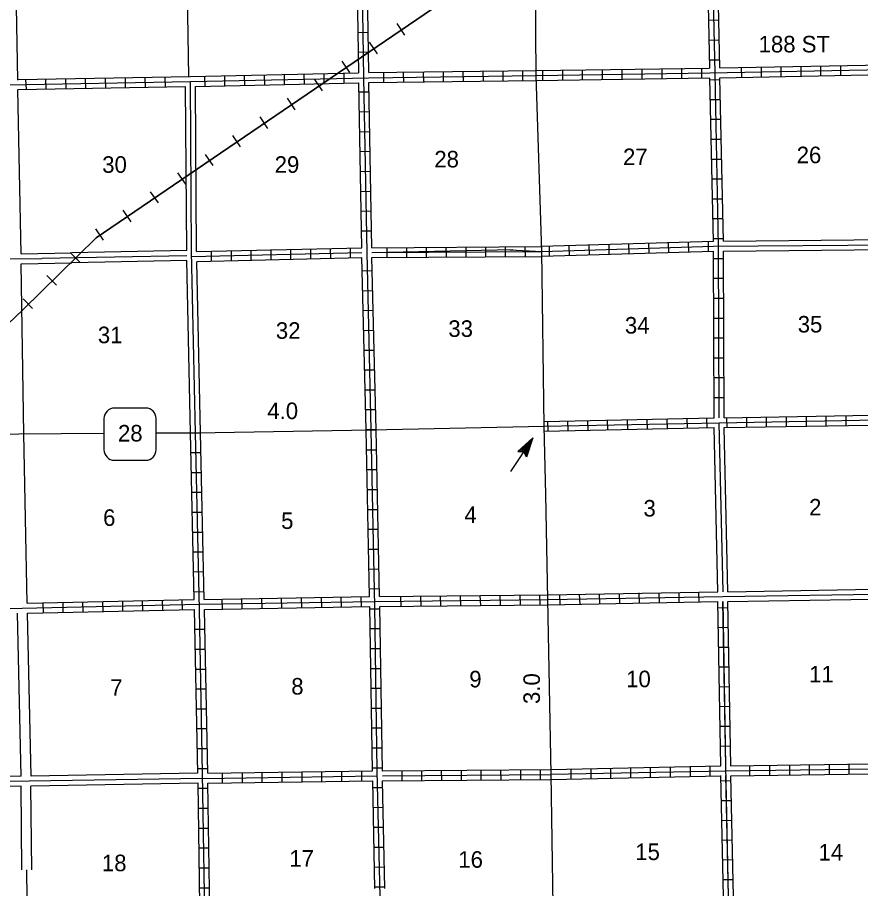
# Model space of a CAD drawing. Extents: x 1684235 to 2162087, y 16058941 to 16536903.
# Drawn here: x 2001162 to 2026619, y 16203040 to 16229338 of the extents above; entities that cross this region are included whole.
import ezdxf

# ---------------------------------------------------------------- set-up
doc = ezdxf.new("R2010")
doc.units = 0
for name, color, linetype in [('L10', 7, 'Continuous'), ('L11', 7, 'Continuous'), ('L13', 7, 'Continuous'), ('L14', 7, 'Continuous'), ('L15', 7, 'Continuous'), ('L28', 7, 'Continuous'), ('L3', 7, 'Continuous'), ('L30', 7, 'Continuous'), ('L8', 7, 'Continuous'), ('L9', 7, 'Continuous')]:
    doc.layers.add(name, color=color, linetype=linetype)

msp = doc.modelspace()

# ---------------------------------------------------------------- linework, layer by layer
at = {"layer": 'L10'}
for points in [[(2006273, 16222302), (2006241, 16227255)], [(2006574, 16222271), (2006537, 16227255)], [(2001273, 16222202), (2002799, 16222228)], [(2001273, 16221901), (2002805, 16221927)], [(2006389, 16216800), (2006278, 16221996)], [(2006690, 16216800), (2006579, 16221959)], [(2022614, 16212001), (2027561, 16212085)], [(2022614, 16211705), (2027561, 16211784)]]:
    msp.add_lwpolyline(points, dxfattribs=at)
at = {"layer": 'L11'}
for points in [[(2001273, 16222202), (2001173, 16227155)], [(2022482, 16222587), (2027403, 16222630)], [(2006273, 16222297), (2002799, 16222230)], [(2022482, 16222286), (2027414, 16222329)], [(2001358, 16216769), (2001273, 16221896)], [(2006273, 16221996), (2002805, 16221929)], [(2001458, 16211652), (2001358, 16216769)], [(2022313, 16212001), (2022197, 16216954)], [(2022614, 16212001), (2022498, 16216954)], [(2001273, 16206430), (2001162, 16211351)], [(2001574, 16206436), (2001463, 16211351)], [(2006595, 16206520), (2001574, 16206436)], [(2001273, 16206430), (2000196, 16206409)], [(2001271, 16206131), (2000196, 16206114)], [(2001300, 16203602), (2001271, 16206133)], [(2006616, 16206219), (2001571, 16206136)], [(2001600, 16203602), (2001571, 16206136)]]:
    msp.add_lwpolyline(points, dxfattribs=at)
at = {"layer": 'L13'}
for points in [[(2006247, 16232546), (2006331, 16227551)], [(2001479, 16201003), (2001450, 16203602)]]:
    msp.add_lwpolyline(points, dxfattribs=at)
at = {"layer": 'L15'}
for p, q in [((2012614, 16229150), (2012847, 16228802)), ((2011780, 16228586), (2012023, 16228242)), ((2010956, 16228021), (2011189, 16227677)), ((2010133, 16227461), (2010365, 16227118)), ((2009304, 16226896), (2009541, 16226553)), ((2008480, 16226336), (2008712, 16225988)), ((2007656, 16225771), (2007889, 16225428)), ((2006833, 16225201), (2007065, 16224863)), ((2005999, 16224647), (2006241, 16224303)), ((2005175, 16224076), (2005407, 16223738)), ((2004346, 16223522), (2004584, 16223168)), ((2003522, 16222952), (2003755, 16222614)), ((2002757, 16222244), (2003047, 16221954)), ((2002049, 16221547), (2002340, 16221252)), ((2001331, 16220845), (2001622, 16220555))]:
    msp.add_line(p, q, dxfattribs=at)
for points in [[(1997324, 16216695), (2001321, 16220512), (2003538, 16222688), (2003765, 16222836), (2016754, 16231695)], [(2016754, 16231695), (2003765, 16222836), (2003538, 16222688), (2001321, 16220512), (1997324, 16216695)]]:
    msp.add_lwpolyline(points, dxfattribs=at)
at = {"layer": 'L28'}
for p, q in [((2016722, 16216642), (2016046, 16215628)), ((2016722, 16216642), (2016273, 16216236)), ((2016680, 16216595), (2016315, 16216251)), ((2016637, 16216536), (2016331, 16216251)), ((2016648, 16216510), (2016516, 16216119)), ((2016690, 16216563), (2016521, 16216104)), ((2016722, 16216642), (2016532, 16216061)), ((2016273, 16216236), (2016447, 16216236)), ((2016595, 16216478), (2016363, 16216262)), ((2016558, 16216420), (2016405, 16216251)), ((2016505, 16216336), (2016432, 16216251)), ((2016463, 16216278), (2016437, 16216251)), ((2016532, 16216061), (2016447, 16216236)), ((2016521, 16216309), (2016474, 16216193)), ((2016495, 16216278), (2016474, 16216236)), ((2016574, 16216420), (2016490, 16216294)), ((2016574, 16216404), (2016490, 16216177)), ((2016548, 16216378), (2016490, 16216294)), ((2016616, 16216447), (2016495, 16216151))]:
    msp.add_line(p, q, dxfattribs=at)
at = {"layer": 'L3'}
for p, q in [((2005038, 16217545), (2004087, 16217545)), ((2003770, 16217228), (2003770, 16216288)), ((2005349, 16216288), (2005349, 16217228)), ((2004087, 16215972), (2005038, 16215972))]:
    msp.add_line(p, q, dxfattribs=at)
for points in [[(2016822, 16227588), (2016780, 16232862), (2016722, 16238142), (2016622, 16243428), (2016622, 16246105)], [(2017356, 16201193), (2017282, 16206489), (2017181, 16211763), (2017113, 16214937), (2017065, 16216996), (2016991, 16222276), (2016822, 16227588)], [(1996172, 16216711), (1998237, 16216727), (2001204, 16216769), (2003765, 16216785)], [(2005354, 16216795), (2006537, 16216800), (2011838, 16216885), (2017065, 16216996)]]:
    msp.add_lwpolyline(points, dxfattribs=at)
for centre, start, end in [((2004090, 16217230), 90.0011, 180.0011), ((2005035, 16217230), 0.0011, 90.0011), ((2004090, 16216285), 180.0011, 270.0011), ((2005035, 16216285), 270.0011, 0.0011)]:
    msp.add_arc(centre, 315, start, end, dxfattribs=at)
at = {"layer": 'L8'}
for p, q in [((2022340, 16229251), (2022039, 16229246)), ((2011748, 16228886), (2011447, 16228876)), ((2022345, 16228654), (2022049, 16228644)), ((2011764, 16228285), (2011463, 16228279)), ((2020624, 16227493), (2020624, 16227794)), ((2021220, 16227503), (2021220, 16227804)), ((2021822, 16227514), (2021822, 16227809)), ((2022366, 16228052), (2022065, 16228047)), ((2023031, 16227530), (2023021, 16227830)), ((2023623, 16227545), (2023623, 16227846)), ((2024225, 16227551), (2024225, 16227852)), ((2024821, 16227561), (2024821, 16227862)), ((2025423, 16227577), (2025423, 16227878)), ((2026020, 16227588), (2026020, 16227889)), ((2005629, 16227234), (2005624, 16227535)), ((2006833, 16227260), (2006822, 16227561)), ((2007429, 16227276), (2007424, 16227577)), ((2008031, 16227287), (2008021, 16227588)), ((2008633, 16227302), (2008623, 16227603)), ((2009230, 16227313), (2009225, 16227614)), ((2009832, 16227329), (2009821, 16227630)), ((2010428, 16227345), (2010423, 16227635)), ((2011030, 16227355), (2011025, 16227651)), ((2012229, 16227376), (2012224, 16227677)), ((2012831, 16227387), (2012820, 16227688)), ((2013433, 16227392), (2013422, 16227693)), ((2014029, 16227403), (2014024, 16227704)), ((2014631, 16227413), (2014621, 16227709)), ((2015233, 16227413), (2015222, 16227709)), ((2015830, 16227419), (2015824, 16227720)), ((2016421, 16227429), (2016421, 16227730)), ((2017028, 16227434), (2017023, 16227735)), ((2017630, 16227445), (2017625, 16227746)), ((2018221, 16227456), (2018221, 16227751)), ((2018823, 16227461), (2018823, 16227762)), ((2019420, 16227471), (2019420, 16227772)), ((2020022, 16227477), (2020022, 16227778)), ((2001432, 16227160), (2001421, 16227461)), ((2002033, 16227176), (2002023, 16227477)), ((2002630, 16227186), (2002625, 16227487)), ((2003232, 16227197), (2003221, 16227493)), ((2003829, 16227202), (2003823, 16227503)), ((2004430, 16227218), (2004425, 16227519)), ((2005032, 16227229), (2005022, 16227530)), ((2022382, 16227456), (2022081, 16227445)), ((2011780, 16227086), (2011479, 16227081)), ((2022387, 16226854), (2022086, 16226854)), ((2011791, 16226484), (2011490, 16226479)), ((2022403, 16226252), (2022107, 16226252)), ((2011796, 16225887), (2011495, 16225877)), ((2022414, 16225655), (2022113, 16225655)), ((2011812, 16225286), (2011516, 16225280)), ((2022424, 16225053), (2022123, 16225053)), ((2011822, 16224689), (2011521, 16224678)), ((2022440, 16224451), (2022139, 16224451)), ((2011833, 16224087), (2011532, 16224076)), ((2022445, 16223855), (2022150, 16223855)), ((2011838, 16223485), (2011537, 16223480)), ((2022466, 16223253), (2022165, 16223253)), ((2011854, 16222888), (2011558, 16222888)), ((2020830, 16222244), (2020824, 16222545)), ((2021432, 16222260), (2021421, 16222561)), ((2022028, 16222276), (2022023, 16222577)), ((2022472, 16222651), (2022171, 16222651)), ((2007023, 16221985), (2007023, 16222286)), ((2007625, 16221996), (2007625, 16222297)), ((2008221, 16222012), (2008221, 16222313)), ((2008823, 16222028), (2008823, 16222329)), ((2009420, 16222038), (2009415, 16222334)), ((2010022, 16222054), (2010017, 16222355)), ((2010624, 16222059), (2010613, 16222360)), ((2011220, 16222081), (2011215, 16222376)), ((2012311, 16222389), (2012313, 16222091)), ((2012907, 16222394), (2012910, 16222095)), ((2013504, 16222398), (2013506, 16222100)), ((2014101, 16222403), (2014103, 16222104)), ((2014697, 16222407), (2014699, 16222109)), ((2015294, 16222412), (2015296, 16222113)), ((2015890, 16222416), (2015893, 16222118)), ((2016487, 16222421), (2016489, 16222122)), ((2017229, 16222139), (2017224, 16222434)), ((2017831, 16222154), (2017820, 16222455)), ((2018433, 16222170), (2018422, 16222471)), ((2019029, 16222186), (2019024, 16222487)), ((2019631, 16222213), (2019621, 16222513)), ((2020233, 16222228), (2020222, 16222529)), ((2022482, 16222054), (2022181, 16222054)), ((2011880, 16221685), (2011579, 16221679)), ((2022482, 16221452), (2022181, 16221452)), ((2011891, 16221088), (2011590, 16221077)), ((2022488, 16220856), (2022187, 16220856)), ((2011907, 16220486), (2011606, 16220481)), ((2022488, 16220254), (2022187, 16220254)), ((2011923, 16219884), (2011622, 16219879)), ((2022488, 16219652), (2022187, 16219652)), ((2011933, 16219287), (2011632, 16219287)), ((2022488, 16219055), (2022187, 16219055)), ((2011949, 16218685), (2011648, 16218685)), ((2022498, 16218453), (2022197, 16218453)), ((2011965, 16218089), (2011664, 16218089)), ((2022498, 16217851), (2022197, 16217851)), ((2011970, 16217487), (2011674, 16217487)), ((2023771, 16217276), (2023771, 16216980)), ((2024372, 16217286), (2024372, 16216985)), ((2024974, 16217297), (2024974, 16216996)), ((2025571, 16217313), (2025571, 16217012)), ((2026173, 16217318), (2026173, 16217022)), ((2017171, 16217144), (2017181, 16216843)), ((2017773, 16217160), (2017783, 16216864)), ((2018375, 16217170), (2018380, 16216869)), ((2018971, 16217186), (2018982, 16216885)), ((2019573, 16217196), (2019578, 16216896)), ((2020170, 16217212), (2020180, 16216911)), ((2020772, 16217218), (2020782, 16216922)), ((2021373, 16217239), (2021379, 16216938)), ((2021970, 16217244), (2021981, 16216943)), ((2022572, 16217255), (2022583, 16216954)), ((2023174, 16217270), (2023179, 16216969)), ((2006389, 16216800), (2006690, 16216800)), ((2011690, 16216885), (2011991, 16216885)), ((2011991, 16216885), (2011690, 16216885)), ((2011706, 16216288), (2012007, 16216288)), ((2006405, 16216204), (2006706, 16216204)), ((2006416, 16215602), (2006717, 16215602)), ((2011717, 16215686), (2012012, 16215686)), ((2006432, 16215005), (2006732, 16215005)), ((2011732, 16215084), (2012028, 16215084)), ((2006437, 16214403), (2006738, 16214403)), ((2011738, 16214488), (2012039, 16214488)), ((2011754, 16213886), (2012055, 16213886)), ((2006458, 16213801), (2006754, 16213801)), ((2006463, 16213205), (2006764, 16213205)), ((2011764, 16213284), (2012065, 16213284)), ((2006479, 16212603), (2006780, 16212613)), ((2011780, 16212687), (2012081, 16212693)), ((2011796, 16212085), (2012097, 16212096)), ((2006146, 16211462), (2006141, 16211763)), ((2006500, 16212001), (2006796, 16212011)), ((2007350, 16211478), (2007340, 16211779)), ((2007947, 16211489), (2007942, 16211784)), ((2008549, 16211505), (2008538, 16211806)), ((2009145, 16211510), (2009140, 16211811)), ((2009747, 16211520), (2009737, 16211821)), ((2010349, 16211526), (2010339, 16211827)), ((2010946, 16211536), (2010941, 16211837)), ((2011548, 16211547), (2011537, 16211842)), ((2012746, 16211563), (2012741, 16211864)), ((2013348, 16211568), (2013338, 16211869)), ((2013950, 16211578), (2013939, 16211879)), ((2014547, 16211578), (2014541, 16211879)), ((2015149, 16211584), (2015138, 16211885)), ((2015745, 16211594), (2015740, 16211895)), ((2016347, 16211605), (2016337, 16211901)), ((2016949, 16211610), (2016938, 16211911)), ((2017546, 16211621), (2017540, 16211922)), ((2018148, 16211626), (2018137, 16211927)), ((2018749, 16211637), (2018739, 16211938)), ((2019346, 16211652), (2019341, 16211943)), ((2019948, 16211663), (2019937, 16211964)), ((2020550, 16211668), (2020539, 16211969)), ((2021146, 16211679), (2021141, 16211980)), ((2021748, 16211684), (2021738, 16211985)), ((2001949, 16211367), (2001938, 16211668)), ((2002546, 16211378), (2002540, 16211679)), ((2003147, 16211394), (2003137, 16211695)), ((2003749, 16211404), (2003739, 16211705)), ((2004346, 16211420), (2004341, 16211721)), ((2004948, 16211436), (2004937, 16211737)), ((2005550, 16211447), (2005539, 16211742)), ((2011806, 16211489), (2012107, 16211489)), ((2022617, 16211514), (2022318, 16211509)), ((2022549, 16206739), (2022464, 16211703)), ((2006505, 16211468), (2006516, 16211468)), ((2006516, 16210871), (2006812, 16210871)), ((2011812, 16210887), (2012113, 16210887)), ((2022627, 16210918), (2022329, 16210913)), ((2006532, 16210269), (2006833, 16210269)), ((2011822, 16210285), (2012123, 16210285)), ((2022637, 16210321), (2022339, 16210316)), ((2006537, 16209667), (2006838, 16209667)), ((2011833, 16209688), (2012128, 16209688)), ((2022647, 16209725), (2022349, 16209719)), ((2022657, 16209128), (2022359, 16209123)), ((2006558, 16209070), (2006854, 16209070)), ((2011838, 16209086), (2012139, 16209086)), ((2006564, 16208469), (2006864, 16208469)), ((2011854, 16208484), (2012155, 16208484)), ((2022667, 16208532), (2022369, 16208526)), ((2006579, 16207872), (2006880, 16207872)), ((2011864, 16207888), (2012165, 16207888)), ((2022678, 16207935), (2022379, 16207930)), ((2011875, 16207286), (2012171, 16207286)), ((2022688, 16207338), (2022389, 16207333)), ((2006590, 16207270), (2006891, 16207270)), ((2023881, 16206462), (2023881, 16206763)), ((2024478, 16206467), (2024478, 16206768)), ((2025080, 16206478), (2025080, 16206779)), ((2025682, 16206489), (2025682, 16206784)), ((2026278, 16206494), (2026278, 16206795)), ((2006606, 16206668), (2006907, 16206668)), ((2007356, 16206230), (2007356, 16206526)), ((2007957, 16206235), (2007957, 16206536)), ((2008554, 16206246), (2008554, 16206547)), ((2009156, 16206251), (2009156, 16206552)), ((2009758, 16206262), (2009758, 16206562)), ((2010354, 16206272), (2010354, 16206568)), ((2010956, 16206277), (2010956, 16206578)), ((2011558, 16206288), (2011558, 16206589)), ((2011880, 16206684), (2012181, 16206684)), ((2012780, 16206300), (2012778, 16206598)), ((2013377, 16206305), (2013374, 16206603)), ((2013974, 16206310), (2013971, 16206608)), ((2014570, 16206315), (2014568, 16206613)), ((2015167, 16206320), (2015164, 16206618)), ((2015763, 16206325), (2015761, 16206623)), ((2016360, 16206330), (2016357, 16206628)), ((2016956, 16206335), (2016954, 16206633)), ((2017878, 16206346), (2017878, 16206647)), ((2018480, 16206362), (2018480, 16206663)), ((2019082, 16206367), (2019082, 16206668)), ((2019679, 16206388), (2019679, 16206684)), ((2020281, 16206393), (2020281, 16206694)), ((2020882, 16206409), (2020882, 16206710)), ((2021479, 16206420), (2021479, 16206721)), ((2022081, 16206436), (2022081, 16206737)), ((2023280, 16206452), (2023280, 16206753)), ((2022704, 16206289), (2022405, 16206282)), ((2022632, 16202808), (2022553, 16206455)), ((2006616, 16206071), (2006912, 16206071)), ((2011891, 16206087), (2012187, 16206093)), ((2006622, 16205469), (2006923, 16205469)), ((2011907, 16205485), (2012208, 16205496)), ((2022716, 16205692), (2022418, 16205686)), ((2022729, 16205096), (2022431, 16205089)), ((2006632, 16204868), (2006933, 16204868)), ((2011912, 16204889), (2012213, 16204894)), ((2022742, 16204499), (2022444, 16204493)), ((2006637, 16204271), (2006938, 16204271)), ((2011933, 16204287), (2012229, 16204292)), ((2022755, 16203903), (2022457, 16203897)), ((2006648, 16203669), (2006949, 16203669)), ((2011938, 16203685), (2012239, 16203695)), ((2011954, 16203088), (2012255, 16203093)), ((2022768, 16203306), (2022470, 16203300)), ((2006659, 16203067), (2006954, 16203067))]:
    msp.add_line(p, q, dxfattribs=at)
for points in [[(2022345, 16217255), (2022329, 16222434), (2022224, 16227662), (2022107, 16232936), (2021991, 16238211), (2021912, 16243486), (2021880, 16248771)], [(2011838, 16216885), (2011717, 16222239), (2011622, 16227519), (2011537, 16232804), (2011421, 16238084), (2011405, 16243386)], [(2011838, 16216885), (2011717, 16222239), (2011622, 16227519), (2011537, 16232804), (2011474, 16238084)], [(2011474, 16227662), (2011389, 16232646)], [(2011775, 16227672), (2011690, 16232646)], [(2001173, 16227445), (2001088, 16232445)], [(2022070, 16227804), (2022026, 16229707)], [(2022371, 16227820), (2022327, 16229714)], [(1973834, 16226901), (1974605, 16226938), (1979858, 16227038), (1985032, 16227081), (1990624, 16227155), (1995740, 16227234), (1997905, 16227244), (2000867, 16227302), (2006389, 16227403), (2011775, 16227519), (2016822, 16227588), (2022070, 16227662), (2027329, 16227762), (2032799, 16227804)], [(2011775, 16227672), (2016822, 16227735), (2022055, 16227809)], [(2022366, 16227820), (2027324, 16227910)], [(2001173, 16227461), (2006389, 16227551), (2011463, 16227662)], [(2022371, 16227519), (2027329, 16227614)], [(2006537, 16227255), (2011474, 16227361)], [(2011563, 16222387), (2011474, 16227361)], [(2011775, 16227371), (2016822, 16227434), (2022070, 16227514)], [(2011864, 16222387), (2011775, 16227376)], [(2022181, 16222577), (2022070, 16227503)], [(2022482, 16222587), (2022371, 16227519)], [(2001173, 16227160), (2006241, 16227255)], [(2016986, 16222429), (2022181, 16222587)], [(2006574, 16222271), (2011563, 16222387)], [(2011864, 16222387), (2016986, 16222425)], [(2011865, 16222237), (2016988, 16222275)], [(2016030, 16222318), (2016991, 16222276), (2022181, 16222434), (2027583, 16222477)], [(2016993, 16222128), (2022181, 16222286)], [(2022197, 16217255), (2022181, 16222286)], [(2022498, 16217255), (2022482, 16222286)], [(1997181, 16222028), (2001896, 16222059)], [(2006421, 16222117), (2011564, 16222239)], [(2006579, 16221970), (2011564, 16222086)], [(2011690, 16216885), (2011564, 16222086)], [(2011864, 16222086), (2016993, 16222124)], [(2011991, 16216885), (2011864, 16222086)], [(2017065, 16216996), (2022345, 16217101), (2027641, 16217196), (2032773, 16217297)], [(2022498, 16217255), (2027488, 16217344)], [(2017065, 16217144), (2022197, 16217255)], [(2022498, 16216954), (2027498, 16217043)], [(2006500, 16211763), (2006389, 16216800)], [(2006659, 16211468), (2006537, 16216800)], [(2006796, 16211769), (2006690, 16216800)], [(2011796, 16211853), (2011690, 16216885)], [(2012313, 16190759), (2012197, 16196029), (2012150, 16201135), (2012028, 16206594), (2011954, 16211552), (2011838, 16216885)], [(2012097, 16211853), (2011991, 16216885)], [(2017065, 16216843), (2022197, 16216954)], [(1974948, 16211151), (1980207, 16211278), (1985497, 16211330), (1990772, 16211394), (1996057, 16211447), (1998338, 16211462), (2001305, 16211505), (2006659, 16211621), (2011954, 16211705), (2017181, 16211763), (2022466, 16211853), (2027715, 16211938), (2030872, 16211996)], [(2001458, 16211652), (2006500, 16211769)], [(2006796, 16211769), (2011796, 16211853)], [(2012092, 16211853), (2017181, 16211911), (2022308, 16212001)], [(2006806, 16211468), (2011806, 16211552)], [(2011880, 16206589), (2011880, 16206594), (2011806, 16211552)], [(2012107, 16211552), (2017181, 16211610), (2022308, 16211705)], [(2012181, 16206589), (2012181, 16206594), (2012107, 16211552)], [(2022530, 16185479), (2022155, 16186076), (2022287, 16186662), (2022905, 16187280), (2022820, 16190918), (2022762, 16196192), (2022662, 16201319), (2022546, 16206742), (2022466, 16211705)], [(2022398, 16206742), (2022313, 16211705)], [(2022699, 16206742), (2022614, 16211705)], [(2001463, 16211351), (2006505, 16211468)], [(2006606, 16206520), (2006505, 16211468)], [(2007150, 16185279), (2007012, 16190659), (2006923, 16195976), (2006838, 16201071), (2006754, 16206520), (2006659, 16211468)], [(2006907, 16206520), (2006806, 16211468)], [(2022688, 16206742), (2027630, 16206811)], [(2006907, 16206520), (2011875, 16206594)], [(2012181, 16206594), (2017282, 16206636)], [(2017282, 16206636), (2022398, 16206742)], [(2017282, 16206489), (2022546, 16206594), (2027789, 16206663), (2033095, 16206726)], [(2022704, 16206446), (2027657, 16206510)], [(2006754, 16206367), (2012028, 16206446)], [(2006912, 16206219), (2011891, 16206293)], [(2011957, 16203041), (2011891, 16206288)], [(2012183, 16206444), (2017283, 16206486)], [(2012187, 16206293), (2017282, 16206335)], [(2012256, 16203041), (2012187, 16206293)], [(2017282, 16206335), (2022403, 16206446)], [(2022482, 16202805), (2022403, 16206452)], [(2022783, 16202805), (2022704, 16206446)], [(2006753, 16197257), (2006690, 16201071), (2006616, 16206219)], [(2007051, 16197250), (2006991, 16201071), (2006912, 16206219)]]:
    msp.add_lwpolyline(points, dxfattribs=at)
at = {"layer": 'L9'}
for points in [[(2006537, 16216800), (2006421, 16222271), (2006389, 16227403)], [(2011864, 16222239), (2016115, 16222334)], [(2006273, 16222144), (2001907, 16222059)], [(2022466, 16212001), (2022345, 16217101)], [(2006754, 16206367), (2000196, 16206262)]]:
    msp.add_lwpolyline(points, dxfattribs=at)

# ---------------------------------------------------------------- texts
at = {"layer": 'L14'}
for s, p in [('26', (2024689, 16224937)), ('28', (2013749, 16224810)), ('27', (2019446, 16224879)), ('30', (2003723, 16224647)), ('29', (2008929, 16224647)), ('33', (2014172, 16219694)), ('34', (2019504, 16219794)), ('35', (2024721, 16219826)), ('31', (2003591, 16219504)), ('32', (2008966, 16219636)), ('3', (2020064, 16214271)), ('2', (2025064, 16214303)), ('6', (2003749, 16213988)), ('5', (2009124, 16213896)), ('4', (2014658, 16214076)), ('11', (2025064, 16209261)), ('8', (2009430, 16208896)), ('9', (2014805, 16209113)), ('10', (2019541, 16209118)), ('7', (2003966, 16208859)), ('15', (2019816, 16203901)), ('17', (2009372, 16203701)), ('16', (2014473, 16203669)), ('14', (2025349, 16203885)), ('18', (2003712, 16203563))]:
    msp.add_text(s, height=500, rotation=360, dxfattribs=at).set_placement(p)
at = {"layer": 'L28'}
for s, rotation, p in [('4.0', 360, (2008707, 16217212)), ('3.0', 90, (2016938, 16208611))]:
    msp.add_text(s, height=500, rotation=rotation, dxfattribs=at).set_placement(p)
at = {"layer": 'L3'}
msp.add_text('28', height=500, rotation=360, dxfattribs=at).set_placement((2004198, 16216536))
at = {"layer": 'L30'}
msp.add_text('188 ST', height=500, rotation=360, dxfattribs=at).set_placement((2023540, 16228281))

doc.saveas('drawing.dxf')
